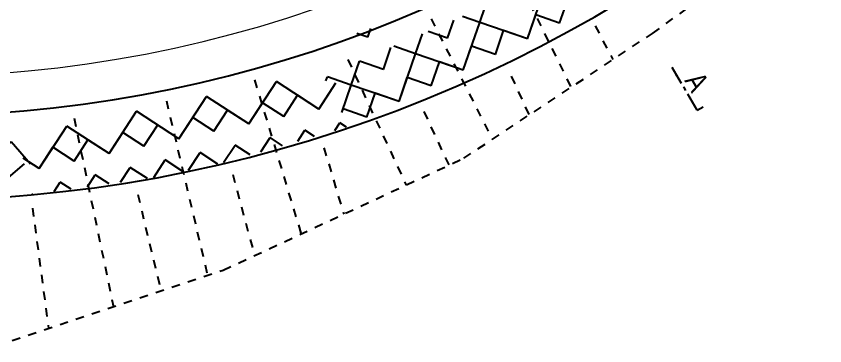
# Model space of a CAD drawing. Header units: metres. Extents: x 2681086.2 to 2681125.9, y 1225431.9 to 1225460.7.
# Drawn here: x 2681109.82 to 2681119.42, y 1225432.16 to 1225436.07 of the extents above; entities that cross this region are included whole.
import ezdxf

# ---------------------------------------------------------------- set-up
doc = ezdxf.new("R2010")
doc.units = ezdxf.units.M
for name, pattern in [('ALL_S17', [0.025, 0, -0.025]), ('AUSGEZOGEN', [0]), ('MITTE2_S7', [0.55, 0.375, -0.175])]:
    doc.linetypes.add(name, pattern=pattern)
for name, color, linetype, lineweight in [('AXE', 4, 'MITTE2_S7', 18), ('Beton Ansicht', 252, 'AUSGEZOGEN', 25), ('Beton geschnitten', 8, 'AUSGEZOGEN', 25), ('Standard', 7, 'AUSGEZOGEN', 13)]:
    doc.layers.add(name, color=color, linetype=linetype, lineweight=lineweight)
doc.styles.add('ARIAL', font='arial.ttf')

msp = doc.modelspace()

# ---------------------------------------------------------------- hatches: boundary and pattern name
at = {"layer": 'Beton Ansicht', "transparency": 33554687}
h = msp.add_hatch(dxfattribs=at)
h.set_pattern_fill('MUSTER', color=256, scale=0.6, angle=71, style=0, pattern_type=2)
h.set_pattern_definition([(71, (2680800.042, 1225001.364), (-0.37197025, 0.76265204), [0.6, -0.6]), (161, (2680800.042, 1225001.364), (-0.76265204, -0.37197025), [0.6, -0.6])])
h.paths.add_polyline_path([(2681113.314, 1225435.665), (2681113.769, 1225434.763), (2681115.1, 1225435.273), (2681115.88, 1225435.636), (2681117.249, 1225436.402), (2681116.752, 1225437.27), (2681116.18, 1225436.928), (2681115.354, 1225436.492), (2681114.378, 1225436.054)], flags=0)
h = msp.add_hatch(dxfattribs=at)
h.set_pattern_fill('MUSTER', color=256, scale=0.3, angle=71, style=0, pattern_type=2)
h.set_pattern_definition([(71, (2680800.414, 1225000.601), (-0.18598513, 0.38132602), [0.3, -0.3]), (161, (2680800.414, 1225000.601), (-0.38132602, -0.18598513), [0.3, -0.3])])
h.paths.add_polyline_path([(2681113.47, 1225435.356), (2681113.769, 1225434.763), (2681115.1, 1225435.273), (2681115.88, 1225435.636), (2681117.249, 1225436.402), (2681116.879, 1225436.831)], flags=0)
h = msp.add_hatch(dxfattribs=at)
h.set_pattern_fill('MUSTER', color=256, scale=0.6, angle=57, style=0, pattern_type=2)
h.set_pattern_definition([(57, (2680800.433, 1225001.498), (-0.1764189, 0.82998576), [0.6, -0.6]), (147, (2680800.433, 1225001.498), (-0.82998576, -0.1764189), [0.6, -0.6])])
h.paths.add_polyline_path([(2681109.768, 1225434.936), (2681110.008, 1225433.954), (2681111.42, 1225434.15), (2681112.261, 1225434.327), (2681113.769, 1225434.763), (2681113.48, 1225435.721), (2681112.847, 1225435.518), (2681111.943, 1225435.279), (2681110.893, 1225435.074)], flags=0)
h = msp.add_hatch(dxfattribs=at)
h.set_pattern_fill('MUSTER', color=256, scale=0.3, angle=57, style=0, pattern_type=2)
h.set_pattern_definition([(57, (2680800.609, 1225000.668), (-0.08820946, 0.41499288), [0.3, -0.3]), (147, (2680800.609, 1225000.668), (-0.41499288, -0.08820946), [0.3, -0.3])])
h.paths.add_polyline_path([(2681109.85, 1225434.6), (2681110.008, 1225433.954), (2681111.42, 1225434.15), (2681112.261, 1225434.327), (2681113.769, 1225434.763), (2681113.505, 1225435.265)], flags=0)
h = msp.add_hatch(dxfattribs=at)
h.set_pattern_fill('MUSTER', color=256, scale=0.6, angle=41, style=0, pattern_type=2)
h.set_pattern_definition([(41, (2680800.904, 1225001.531), (0.0591903, 0.84646117), [0.6, -0.6]), (131, (2680800.904, 1225001.531), (-0.84646117, 0.0591903), [0.6, -0.6])])
h.paths.add_polyline_path([(2681106.162, 1225435.069), (2681106.162, 1225434.059), (2681107.58, 1225433.914), (2681108.44, 1225433.887), (2681110.008, 1225433.954), (2681109.954, 1225434.953), (2681109.29, 1225434.906), (2681108.356, 1225434.888), (2681107.288, 1225434.937)], flags=0)
h = msp.add_hatch(dxfattribs=at)
h.set_pattern_fill('MUSTER', color=256, scale=0.3, angle=41, style=0, pattern_type=2)
h.set_pattern_definition([(41, (2680800.845, 1225000.685), (0.02959517, 0.42323058), [0.3, -0.3]), (131, (2680800.845, 1225000.685), (-0.42323058, 0.02959517), [0.3, -0.3])])
h.paths.add_polyline_path([(2681106.162, 1225434.723), (2681106.162, 1225434.059), (2681107.58, 1225433.914), (2681108.44, 1225433.887), (2681110.008, 1225433.954), (2681109.87, 1225434.505)], flags=0)

# ---------------------------------------------------------------- linework, layer by layer
at = {"layer": 'AXE', "color": 52, "linetype": 'AUSGEZOGEN', "transparency": 33554687}
for p, q in [((2681117.659, 1225435.368), (2681117.65, 1225435.362)), ((2681117.65, 1225435.362), (2681117.659, 1225435.368)), ((2681117.652, 1225435.369), (2681117.657, 1225435.361)), ((2681117.657, 1225435.361), (2681117.652, 1225435.369))]:
    msp.add_line(p, q, dxfattribs=at)
at = {"layer": 'Beton geschnitten', "color": 250, "linetype": 'ALL_S17', "lineweight": 25, "transparency": 33554687}
for p, q in [((2681117.374, 1225435.868), (2681119.979, 1225437.749)), ((2681115.826, 1225436.405), (2681116.407, 1225435.228)), ((2681114.744, 1225436.043), (2681115.473, 1225434.61)), ((2681116.693, 1225435.958), (2681116.904, 1225435.557)), ((2681115.135, 1225434.387), (2681117.374, 1225435.868)), ((2681113.756, 1225435.557), (2681114.449, 1225434.067)), ((2681115.696, 1225435.359), (2681115.908, 1225434.898)), ((2681112.648, 1225435.316), (2681113.202, 1225433.487)), ((2681111.602, 1225435.068), (2681112.091, 1225432.995)), ((2681114.659, 1225434.94), (2681114.956, 1225434.303)), ((2681110.506, 1225434.862), (2681110.974, 1225432.622)), ((2681113.472, 1225434.511), (2681113.707, 1225433.722)), ((2681112.278, 1225433.057), (2681115.135, 1225434.387)), ((2681112.39, 1225434.194), (2681112.648, 1225433.23)), ((2681111.262, 1225433.956), (2681111.538, 1225432.81)), ((2681110.013, 1225433.793), (2681110.203, 1225432.365)), ((2681109.58, 1225432.158), (2681112.278, 1225433.057))]:
    msp.add_line(p, q, dxfattribs=at)
at = {"layer": 'Beton geschnitten', "transparency": 33554687}
for radius in [15.371, 16.371]:
    msp.add_arc((2681108.527, 1225450.258), radius, 261.6608, 345.8775, dxfattribs=at)
at = {"layer": 'Standard', "color": 7, "linetype": 'AUSGEZOGEN', "lineweight": 25, "transparency": 33554687}
for p, q in [((2681117.602, 1225435.466), (2681117.714, 1225435.276)), ((2681117.74, 1225435.233), (2681117.74, 1225435.233)), ((2681117.74, 1225435.233), (2681117.766, 1225435.189)), ((2681117.904, 1225434.956), (2681117.792, 1225435.146)), ((2681117.904, 1225434.956), (2681117.976, 1225434.998))]:
    msp.add_line(p, q, dxfattribs=at)
msp.add_lwpolyline([(2681117.766, 1225435.189), (2681117.766, 1225435.189)], close=True, dxfattribs=at)
at = {"layer": 'Standard', "color": 7, "linetype": 'AUSGEZOGEN', "lineweight": 13, "transparency": 33554687}
msp.add_arc((2681108.527, 1225450.264), 14.9082, 261.6608, 348.0605, dxfattribs=at)

# ---------------------------------------------------------------- texts
at = {"layer": 'Standard', "color": 7, "linetype": 'AUSGEZOGEN', "lineweight": 25, "transparency": 33554687, "insert": (2681117.795, 1225435.229), "char_height": 0.25, "width": 0.2853, "attachment_point": 8, "rotation": 300.64245, "style": 'ARIAL'}
msp.add_mtext('\\W0.79;A', dxfattribs=at)

doc.saveas('drawing.dxf')
